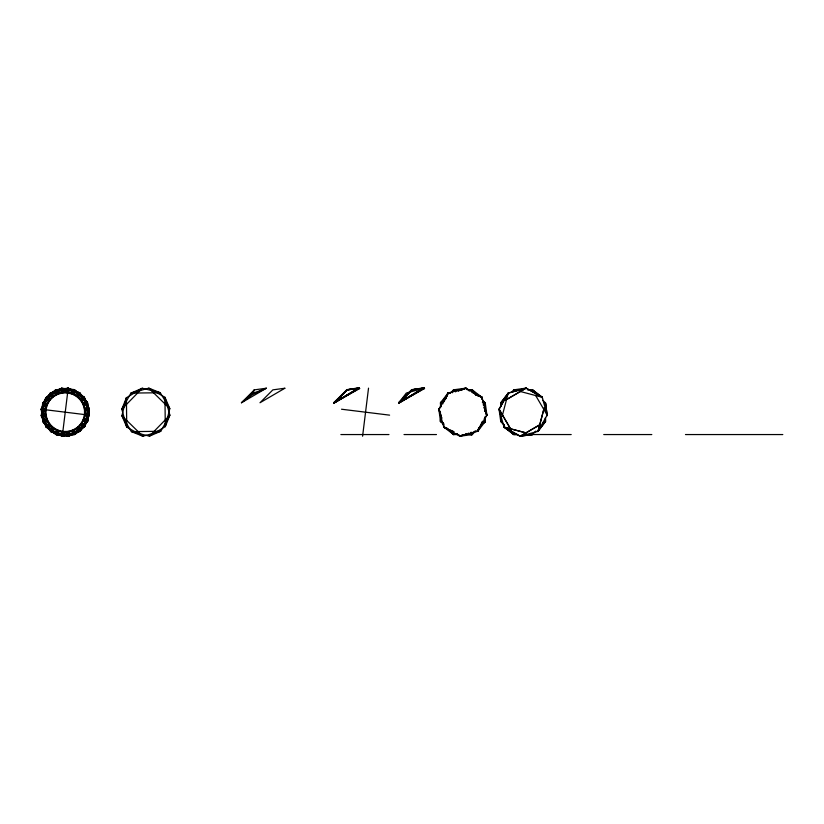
<?xml version="1.0" encoding="UTF-8"?>
<svg xmlns="http://www.w3.org/2000/svg" width="824" height="824" viewBox="0 0 824 824"><rect width="100%" height="100%" fill="white"/><g stroke="black" fill="none" stroke-linecap="round" stroke-linejoin="round"><path stroke-width="1.24" d="M440.613 419.735L440.5 421.455L444.002 424.947M485.037 406.366L485.254 402.915L482.637 400.299M440.778 418.468L440.5 421.455L443.745 423.68M484.893 406.901L485.254 402.915L482.514 401.031M62.274 436.226L68.207 388.145L79.67 392.739L87.385 402.38L87.828 420.909L75.046 434.33L56.516 434.784L43.095 421.991L42.642 403.461L55.435 390.04L73.964 389.587L87.385 402.38L61.687 388.228L50.336 393.089L42.858 402.915L42.858 421.455L55.97 434.557L74.51 434.557L87.612 421.455L87.612 402.915L74.51 389.814L55.97 389.814L42.858 402.915L68.207 388.145L84.336 397.292L89.198 408.642L87.828 420.909L79.67 392.739L61.687 388.228L45.784 397.755L41.2 409.219L42.858 421.455L50.336 393.089L68.207 388.145L89.198 408.642L84.687 426.616L75.046 434.33L89.198 408.642L79.67 392.739L50.336 393.089L41.2 409.219L46.144 427.079L55.97 434.557L41.2 409.219L61.687 388.228L73.964 389.587L45.784 397.755L41.282 415.729L46.144 427.079L62.274 436.226L74.51 434.557L46.144 427.079L45.784 397.755L55.435 390.04L41.282 415.729L50.81 431.632L62.274 436.226L80.134 431.282L87.612 421.455L62.274 436.226L41.282 415.729L42.642 403.461L50.81 431.632L68.783 436.143L80.134 431.282L89.27 415.152L87.612 402.915L80.134 431.282L50.81 431.632L43.095 421.991L68.783 436.143L84.687 426.616L89.27 415.152L84.336 397.292L74.51 389.814L89.27 415.152L68.783 436.143L56.516 434.784L84.687 426.616L84.336 397.292L55.97 389.814L68.207 388.145M362.591 436.226L368.524 388.145M443.858 426.441L443.786 427.079L453.612 434.557L457.32 434.557M481.741 399.207L481.978 397.292L472.152 389.814L467.208 389.814M440.747 419.735L440.5 421.455L442.879 422.434M484.883 405.501L485.254 402.915L482.576 401.813M440.953 418.561L440.5 421.455L438.842 409.219L447.978 393.089L465.848 388.145L481.978 397.292L486.912 415.152L477.776 431.282L459.916 436.226L443.786 427.079L438.842 409.219L440.397 407.365M484.8 405.799L485.254 402.915L486.912 415.152L484.965 417.469M441.149 418.983L440.5 421.455L440.5 418.983M447.329 395.551L447.978 393.089L450.388 392.883M478.754 427.584L477.776 431.282L474.367 431.323M484.605 405.387L485.254 402.915L485.254 406.623M500.776 421.476L501.425 418.942M502.074 416.542L508.223 393.089L526.093 388.145L542.223 397.292L547.167 415.152L545.467 402.895L542.841 400.31M544.819 405.357L545.467 402.895L547.198 415.172L546.621 416.182M526.217 432.971L504.061 427.141L520.14 436.257L538.021 431.282L545.529 421.424L545.467 417.727L545.529 421.476L538.031 431.323L544.201 407.849L538.021 431.282L536.918 431.632M544.819 405.418L545.498 402.915L545.529 405.429L545.467 402.967M445.918 398.558L446.258 397.642M446.608 396.735L446.948 395.829M447.288 394.912L447.978 393.089L450.213 393.367M479.156 427.635L477.776 431.282L476.818 431.158M445.763 398.764L446.072 397.951M446.392 397.137L447.03 395.52M447.35 394.706L447.978 393.089L440.5 402.915L440.5 406.623M479.362 427.234L477.776 431.282L485.254 421.455L485.254 416.511M251.619 393.821L266.255 388.289L241.463 402.761L251.619 393.821L254.328 389.865L241.411 402.781L252.381 394.572L254.328 389.865L266.379 388.228M452.376 392.78L453.612 389.814L465.848 388.145L467.239 389.319M473.131 432.178L472.152 434.557L459.916 436.226L458.062 434.66M444.27 401.288L444.682 400.382M445.094 399.465L447.978 393.089L444.97 399.3M479.424 427.635L477.776 431.282L479.661 427.399M479.836 426.719L480.248 425.812M480.66 424.896L481.072 423.989M481.484 423.072L481.896 422.166M442.715 403.966L443.085 403.183M443.466 402.411L443.837 401.638M444.218 400.855L444.589 400.083M480.032 426.616L480.413 425.843M480.794 425.071L481.164 424.288M481.546 423.515L482.668 421.188M506.235 399.671L526.072 388.186L508.243 393.13L499.056 409.198L500.755 421.497M503.001 401.628L500.755 402.957L508.223 393.089L499.087 409.219L511.292 430.159L499.117 409.25M538.021 431.282L547.126 415.131M451.727 392.554L453.612 389.814L457.32 389.814M473.862 432.064L472.152 434.557L469.68 434.557M423.732 387.743L398.795 402.915L406.273 393.089L424.133 388.145L399.012 403.132L398.579 402.699L411.897 389.814L423.732 387.743L424.535 388.547L398.795 402.915L411.732 389.639L424.133 388.145L398.795 402.915L411.897 389.814L424.133 388.145L398.579 402.699M500.724 402.946L508.223 393.141M334.132 403.132L347.017 389.814L358.852 387.743L359.655 388.547L333.916 402.915L346.853 389.639L359.254 388.145L334.132 403.132L333.699 402.699L347.017 389.814L359.254 388.145L333.916 402.915L347.017 389.814L359.655 388.547M399.012 403.132L411.897 389.814L424.535 388.547M445.743 397.673L440.5 402.915L441.221 406.778M450.986 392.43L453.612 389.814L457.917 390.082M500.786 406.644L500.714 402.895L505.122 398.497M511.251 392.461L513.846 389.773M475.644 431.065L472.152 434.557L470.422 434.454M483.503 423.206L485.254 421.455L484.646 418.18M532.397 434.598L535.878 431.034M333.699 402.699L359.254 388.145L347.192 389.979L333.916 402.915L358.852 387.743M398.795 402.915L412.072 389.979L424.133 388.145M441.798 401.772L440.5 402.915L441.365 404.996M483.307 423.165L485.254 421.455L484.141 418.777M442.807 401L440.5 402.915L442.704 401.628M482.946 423.371L485.254 421.455L483.049 422.743M440.541 414.112L438.842 409.219L439.604 408.622M486.665 415.348L484.934 409.446M441.891 401.875L440.5 402.915L442.859 401.195M483.163 423.021L485.254 421.455L482.895 423.176M284.795 388.289L259.993 402.751L272.868 389.865L284.908 388.228M463.644 389.433L465.848 388.145L466.837 389.412M500.745 402.915L502.959 401.576M505.163 400.392L526.093 388.145M539.988 424.628L520.16 436.226L504.031 427.079L499.066 409.271M543.253 422.743L545.498 421.455M520.222 436.246L540.008 424.7M543.294 422.794L545.498 421.507M252.381 394.572L266.265 388.3M461.409 390.154L462.295 389.752M463.181 389.35L465.848 388.145L462.583 389.278M458.721 434.701L459.916 436.226L463.459 434.619M461.059 390.236L461.862 389.886M463.459 389.196L465.848 388.145L463.037 389.206M466.436 433.96L459.916 436.226L463.098 434.825M469.175 391.039L472.152 389.814L474.768 392.43M455.991 433.579L453.612 434.557L450.11 431.065M458.36 390.978L459.298 390.617M460.235 390.267L462.099 389.556M459.916 436.226L463.654 434.815M465.529 434.104L466.466 433.754M455.25 391.822L456.063 391.544M457.691 390.978L459.329 390.411M460.142 390.133L461.77 389.567M468.063 433.393L468.877 433.105M470.514 432.538L471.328 432.26M469.175 390.36L472.152 389.814L473.862 391.75M457.474 433.836L453.612 434.557L452.469 433.269M516.36 390.494L513.836 389.845L526.114 388.114L542.202 397.23M532.397 434.516L520.181 436.184L532.438 434.557L529.884 433.877L532.356 434.598L529.884 434.526L571.197 434.557M504.278 424.937L500.745 421.455L500.786 418.942M513.857 389.855L517.596 389.773M527.442 389.845L532.417 389.773L542.223 397.292L519.192 391.194M500.796 421.455L504.247 424.947M340.878 434.557L388.949 434.557M404.017 434.557L436.463 434.557M603.735 434.557L651.805 434.557M685.475 434.557L782.8 434.557M457.598 390.174L453.612 389.814L456.074 390.463M469.155 434.289L472.152 434.557L469.68 433.908M341.517 409.219L389.598 415.152M41.2 409.219L89.27 415.152M456.197 390.174L453.612 389.814L456.496 390.257M470.422 434.32L472.152 434.557L469.258 434.114M526.258 432.909L504.031 427.079L513.888 434.588L517.565 434.557L513.888 434.526L503.989 427.089L503.68 425.977M446.248 427.738L443.786 427.079L443.446 423.165M475.592 394.881L476.509 395.221M477.415 395.561L478.332 395.911M479.238 396.251L480.155 396.602M481.062 396.941L481.978 397.292L482.133 399.094M447.432 428.459L443.786 427.079L446.886 428.593M475.489 394.748L476.303 395.067M477.117 395.386L478.734 396.014M479.547 396.334L480.351 396.653M481.164 396.972L481.978 397.292L474.984 393.903M447.02 428.356L443.786 427.079L448.338 429.139M474.686 393.996L481.978 397.292M449.255 429.551L450.162 429.963M451.078 430.375L451.985 430.787M452.901 431.199L453.808 431.611M471.874 392.389L472.657 392.77M473.429 393.151L474.212 393.522M447.669 428.964L448.441 429.345M449.224 429.716L449.997 430.097M450.769 430.468L453.88 431.982M532.459 389.824L542.254 397.281L542.563 398.394M457.135 433.887L457.825 434.475M535.064 392.43L532.397 389.814L533.684 392.059M450.759 431.323L451.902 432.621M474.706 392.883L472.152 389.814L473.429 392.008M451.686 432.26L453.612 434.557L452.325 432.353M473.718 391.894L472.152 389.814L473.872 392.173M452.572 433.167L453.612 434.557L451.882 432.198M535.559 395.324L547.167 415.152M485.635 412.948L486.912 415.152L485.861 412.35M484.914 410.713L485.315 411.598M485.717 412.494L486.912 415.152L485.872 412.762M439.553 411.094L438.842 409.219L439.645 410.991M440.047 411.876L440.449 412.773M484.821 410.373L485.521 411.959M438.842 409.219L439.542 410.816M439.882 411.609L440.583 413.205M484.09 407.664L484.44 408.601M484.8 409.538L485.501 411.413M439.903 412.021L440.253 412.958M440.964 414.833L441.314 415.77M482.39 402.112L482.668 402.926M483.235 404.553L483.523 405.367M484.09 406.994L484.656 408.632M440.819 414.925L441.386 416.553M441.674 417.366L441.952 418.19M126.402 397.755L121.89 415.729L126.752 427.079L142.882 436.226L160.742 431.282L169.888 415.152L164.944 397.292L148.814 388.145L130.944 393.089L121.808 409.219L126.752 427.079L126.402 397.755L142.294 388.228L160.278 392.739L169.806 408.642L165.294 426.616L149.391 436.143L131.418 431.632L121.89 415.729L142.882 436.226L131.418 431.632L160.742 431.282L149.391 436.143L169.888 415.152L165.294 426.616L164.944 397.292L169.806 408.642L148.814 388.145L160.278 392.739L130.944 393.089L142.294 388.228L121.808 409.219L126.402 397.755M513.888 434.526L510.313 431.065L513.888 434.526L512.61 432.353L513.857 434.557"/></g></svg>
